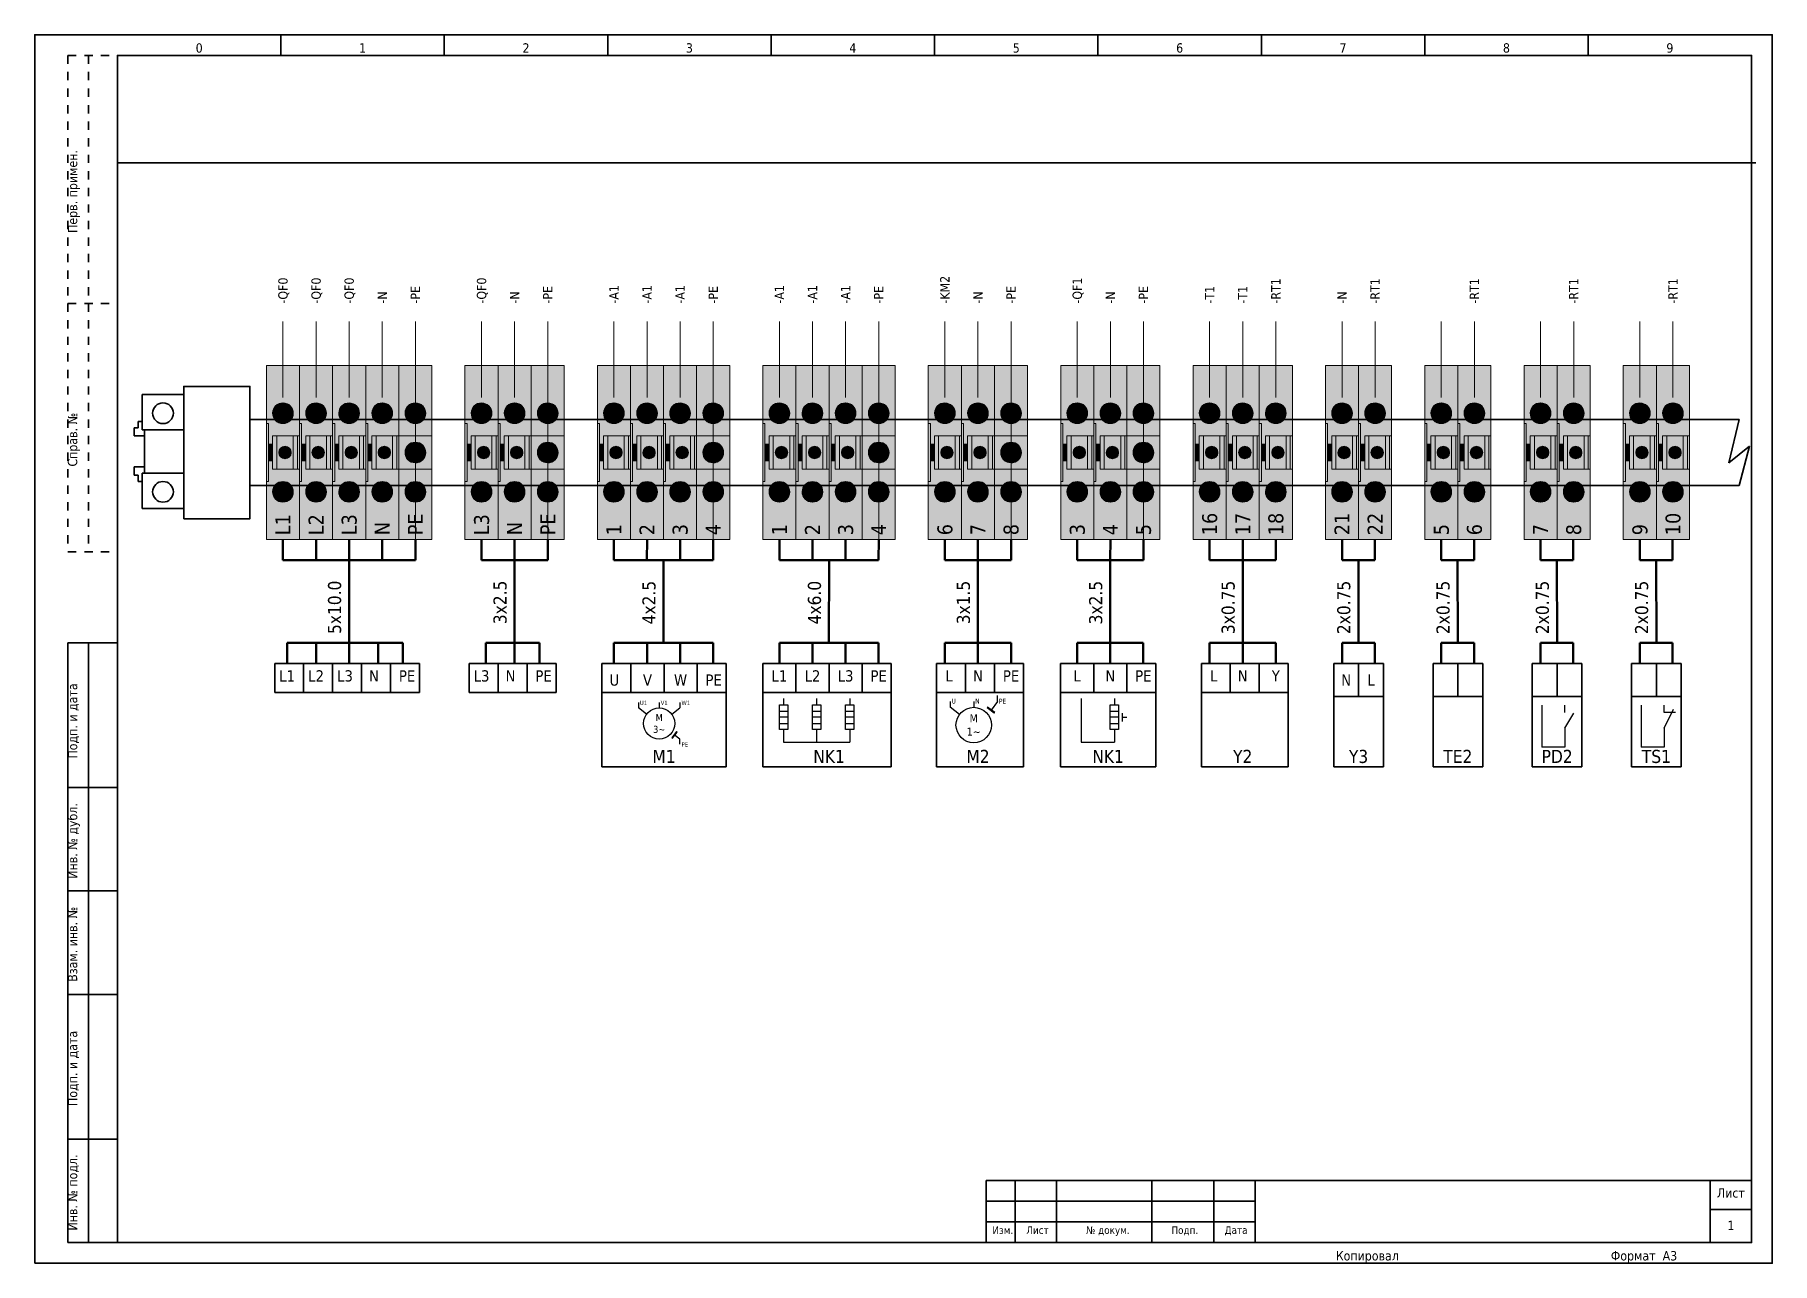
# Model space of a CAD drawing. Header units: millimetres. Extents: x 0 to 420, y 0 to 297.
import ezdxf
from ezdxf.enums import TextEntityAlignment as Align

# ---------------------------------------------------------------- set-up
doc = ezdxf.new("R2010")
doc.units = ezdxf.units.MM
doc.linetypes.add('EPL_DASH', pattern=[1, 0.5, -0.5])
for name, color, linetype, lineweight in [('EPLAN100', 7, 'Continuous', 50), ('EPLAN108', 5, 'Continuous', 35), ('EPLAN200', 73, 'Continuous', 35), ('EPLAN201', 73, 'Continuous', 35), ('EPLAN300', 5, 'Continuous', 25), ('EPLAN420', 7, 'Continuous', 35), ('EPLAN450', 73, 'Continuous', 35), ('EPLAN452', 73, 'Continuous', 35), ('EPLAN453', 73, 'Continuous', 35)]:
    doc.layers.add(name, color=color, linetype=linetype, lineweight=lineweight)
doc.styles.add('Tahoma', font='tahoma.ttf')

# ---------------------------------------------------------------- blocks, each defined once
blk = doc.blocks.new('новая форма')
at = {"layer": 'EPLAN200', "color": 73, "linetype": 'Continuous', "lineweight": 35, "ltscale": 4}
for p, q in [((20, 266), (416, 266)), ((25, 202), (24, 202)), ((24, 202), (24, 200)), ((26, 203.5), (25, 203.5)), ((25, 203.5), (25, 202)), ((52, 204), (412, 204)), ((412, 204), (409.5, 193.5)), ((24, 200), (26.5, 200)), ((26.5, 201.5), (26.5, 191)), ((409.5, 193.5), (414.5, 197.5)), ((414.5, 197.5), (412, 188)), ((24, 190.5), (24, 192.5)), ((24, 192.5), (26.5, 192.5)), ((25, 190.5), (24, 190.5)), ((25, 189), (25, 190.5)), ((26, 189), (25, 189)), ((412, 188), (52, 188))]:
    blk.add_line(p, q, dxfattribs=at)
for points in [[(26, 201.5), (36, 201.5), (36, 210), (26, 210)], [(36, 180), (52, 180), (52, 212), (36, 212)], [(26, 182.5), (36, 182.5), (36, 191), (26, 191)]]:
    blk.add_lwpolyline(points, close=True, dxfattribs=at)
for centre in [(31, 205.5), (31, 186.5)]:
    blk.add_circle(centre, 2.5, dxfattribs=at)
blk = doc.blocks.new('EPLFRAME')
at = {"layer": 'EPLAN201', "color": 73, "linetype": 'Continuous', "lineweight": 35, "ltscale": 4}
for p, q in [((24, 297), (419, 297)), ((59.5, 292), (59.5, 297)), ((99, 297), (99, 292)), ((99, 297), (138, 297)), ((138, 297), (177, 297)), ((138.5, 292), (138.5, 297)), ((178, 297), (178, 292)), ((217.5, 292), (217.5, 297)), ((257, 297), (257, 292)), ((296.5, 292), (296.5, 297)), ((336, 297), (336, 292)), ((375.5, 292), (375.5, 297)), ((8, 5), (8, 150)), ((8, 150), (20, 150)), ((13, 150), (13, 5)), ((20, 115), (8, 115)), ((20, 90), (8, 90)), ((20, 65), (8, 65)), ((20, 30), (8, 30)), ((237, 20), (237, 5)), ((247, 20), (247, 5)), ((270, 20), (270, 5)), ((285, 20), (285, 5)), ((295, 20), (295, 5)), ((405, 20), (405, 5)), ((230, 15), (295, 15)), ((415, 13), (405, 13)), ((230, 10), (295, 10)), ((20, 5), (8, 5))]:
    blk.add_line(p, q, dxfattribs=at)
at = {"layer": 'EPLAN201', "color": 73, "linetype": 'EPL_DASH', "lineweight": 35, "ltscale": 4}
for p, q in [((8, 292), (20, 292)), ((8, 292), (8, 172)), ((13, 292), (13, 172)), ((8, 232), (20, 232)), ((8, 172), (20, 172))]:
    blk.add_line(p, q, dxfattribs=at)
at = {"layer": 'EPLAN201', "color": 73, "linetype": 'Continuous', "lineweight": 35, "ltscale": 4}
for points in [[(0, 0), (420, 0), (420, 297), (0, 297)], [(20, 5), (415, 5), (415, 292), (20, 292)], [(230, 5), (415, 5), (415, 20), (230, 20)]]:
    blk.add_lwpolyline(points, close=True, dxfattribs=at)
at = {"color": 73}
for tag, p in [('53_19005', (39.75, 292)), ('53_19005_1', (79.25, 292)), ('53_19005_2', (118.75, 292)), ('53_19005_3', (158.25, 292)), ('53_19005_4', (197.75, 292)), ('53_19005_5', (237.25, 292)), ('53_19005_6', (276.75, 292)), ('53_19005_7', (316.25, 292)), ('53_19005_8', (355.75, 292)), ('53_19005_9', (395.25, 292))]:
    blk.add_attdef(tag, text='', height=2.26, dxfattribs=at).set_placement(p, align=Align.BOTTOM_CENTER)
blk.add_attdef('4_11000', text='', height=2.26, dxfattribs=at).set_placement((410, 8), align=Align.CENTER)
at = {"layer": 'EPLAN201', "color": 73, "style": 'Tahoma'}
for s, height, p in [('Перв. примен.', 2.2625, (8, 259.1)), ('Справ. №', 2.262, (8, 199.1)), ('Подп. и дата', 2.2625, (8, 131.1)), ('Инв. № дубл.', 2.2625, (8, 102.1)), ('Взам. инв. №', 2.2625, (8, 77.1)), ('Подп. и дата', 2.2625, (8, 47.1)), ('Инв. № подл.', 2.2625, (8, 17.1))]:
    blk.add_text(s, height=height, rotation=90, dxfattribs=at).set_placement(p, align=Align.TOP_CENTER)
for s, height, p in [('Лист', 2.262, (410, 17)), ('Изм.', 1.81, (234, 8)), ('Лист', 1.81, (242.4, 8.01)), ('№ докум.', 1.81, (259.4, 8.01)), ('Подп.', 1.81, (278, 8)), ('Дата', 1.81, (290.4, 8.01))]:
    blk.add_text(s, height=height, dxfattribs=at).set_placement(p, align=Align.MIDDLE_CENTER)
blk.add_text('Копировал', height=2.262, dxfattribs=at).set_placement((314.5, 0), align=Align.BOTTOM_LEFT)
blk.add_text('Формат  А3', height=2.262, dxfattribs=at).set_placement((389, 0), align=Align.BOTTOM_CENTER)
blk = doc.blocks.new('EPLSYM_LibraryGRAPHICS_Symbol13_Variant0_Placement7')
at = {"layer": 'EPLAN300', "linetype": 'Continuous', "lineweight": 13, "ltscale": 4}
for color, points in [(254, [(-4.5, -21), (3.5, -21), (3.5, 21), (-4.5, 21)]), (253, [(-4, -2), (-3, -2), (-3, 2), (-4, 2)]), (253, [(-3, -4), (3.5, -4), (3.5, 4), (-3, 4)])]:
    blk.add_hatch(color=color, dxfattribs=at).paths.add_polyline_path(points, flags=0)
h = blk.add_hatch(color=253, dxfattribs=at)
edge = h.paths.add_edge_path(flags=0)
edge.add_arc((-0.5, 9.5), 2.5, 0, 360)
h = blk.add_hatch(color=254, dxfattribs=at)
edge = h.paths.add_edge_path(flags=0)
edge.add_arc((0, 0), 1.5, 0, 360)
h = blk.add_hatch(color=253, dxfattribs=at)
edge = h.paths.add_edge_path(flags=0)
edge.add_arc((-0.5, -9.5), 2.5, 0, 360)
at = {"layer": 'EPLAN300', "color": 250, "linetype": 'Continuous', "lineweight": 13, "ltscale": 4}
for p, q in [((-2.5, 8), (1, 11.5)), ((-2, 7.5), (1.5, 11)), ((-4, 2), (-3, 2)), ((-2, 4), (-2, -4)), ((2, 4), (2, -4)), ((3, 4), (3, -4)), ((-4, -2), (-3, -2)), ((-2.5, -11), (1, -7.5)), ((-2, -11.5), (1.5, -8))]:
    blk.add_line(p, q, dxfattribs=at)
at = {"layer": 'EPLAN300', "color": 254, "linetype": 'Continuous', "lineweight": 13, "ltscale": 4}
blk.add_lwpolyline([(-4.5, -21), (3.5, -21), (3.5, 21), (-4.5, 21)], close=True, dxfattribs=at)
at = {"layer": 'EPLAN300', "color": 250, "linetype": 'Continuous', "lineweight": 13, "ltscale": 4}
blk.add_lwpolyline([(-4.5, -21), (3.5, -21), (3.5, 21), (-4.5, 21)], close=True, dxfattribs=at)
for points in [[(-4.5, 7), (-4, 7), (-4, -7), (-4.5, -7)], [(3.5, 4), (-3, 4), (-3, -4), (3.5, -4)]]:
    blk.add_lwpolyline(points, dxfattribs=at)
at = {"layer": 'EPLAN300', "color": 253, "linetype": 'Continuous', "lineweight": 13, "ltscale": 4}
for points in [[(-4, -2), (-3, -2), (-3, 2), (-4, 2)], [(-3, -4), (3.5, -4), (3.5, 4), (-3, 4)]]:
    blk.add_lwpolyline(points, close=True, dxfattribs=at)
for centre in [(-0.5, 9.5), (-0.5, -9.5)]:
    blk.add_circle(centre, 2.5, dxfattribs=at)
at = {"layer": 'EPLAN300', "color": 254, "linetype": 'Continuous', "lineweight": 13, "ltscale": 4}
blk.add_circle((0, 0), 1.5, dxfattribs=at)
at = {"layer": 'EPLAN300', "color": 250, "linetype": 'Continuous', "lineweight": 13, "ltscale": 4}
for centre, radius in [((-0.5, 9.5), 2.5), ((0, 0), 1.5), ((-0.5, -9.5), 2.5)]:
    blk.add_arc(centre, radius, 0, 358.0986, dxfattribs=at)
blk = doc.blocks.new('EPLSYM_LibraryGRAPHICS_Symbol44_Variant0_Placement7')
at = {"layer": 'EPLAN300', "color": 1, "linetype": 'Continuous', "lineweight": 18, "ltscale": 4}
blk.add_line((0.18, -18.52), (0.18, -0.18), dxfattribs=at)
blk = doc.blocks.new('EPLSYM_LibraryGRAPHICS_Symbol20_Variant0_Placement7')
at = {"layer": 'EPLAN300', "linetype": 'Continuous', "lineweight": 13, "ltscale": 4}
for color, points in [(151, [(-4.5, -21), (3.5, -21), (3.5, 21), (-4.5, 21)]), (253, [(-4, -2), (-3, -2), (-3, 2), (-4, 2)]), (253, [(-3, -4), (3.5, -4), (3.5, 4), (-3, 4)])]:
    blk.add_hatch(color=color, dxfattribs=at).paths.add_polyline_path(points, flags=0)
h = blk.add_hatch(color=253, dxfattribs=at)
edge = h.paths.add_edge_path(flags=0)
edge.add_arc((-0.5, 9.5), 2.5, 0, 360)
h = blk.add_hatch(color=151, dxfattribs=at)
edge = h.paths.add_edge_path(flags=0)
edge.add_arc((0, 0), 1.5, 0, 360)
h = blk.add_hatch(color=253, dxfattribs=at)
edge = h.paths.add_edge_path(flags=0)
edge.add_arc((-0.5, -9.5), 2.5, 0, 360)
at = {"layer": 'EPLAN300', "color": 250, "linetype": 'Continuous', "lineweight": 13, "ltscale": 4}
for p, q in [((-2.5, 8), (1, 11.5)), ((-2, 7.5), (1.5, 11)), ((-4, 2), (-3, 2)), ((-2, 4), (-2, -4)), ((2, 4), (2, -4)), ((3, 4), (3, -4)), ((-4, -2), (-3, -2)), ((-2.5, -11), (1, -7.5)), ((-2, -11.5), (1.5, -8))]:
    blk.add_line(p, q, dxfattribs=at)
at = {"layer": 'EPLAN300', "color": 151, "linetype": 'Continuous', "lineweight": 13, "ltscale": 4}
blk.add_lwpolyline([(-4.5, -21), (3.5, -21), (3.5, 21), (-4.5, 21)], close=True, dxfattribs=at)
at = {"layer": 'EPLAN300', "color": 250, "linetype": 'Continuous', "lineweight": 13, "ltscale": 4}
blk.add_lwpolyline([(-4.5, -21), (3.5, -21), (3.5, 21), (-4.5, 21)], close=True, dxfattribs=at)
for points in [[(-4.5, 7), (-4, 7), (-4, -7), (-4.5, -7)], [(3.5, 4), (-3, 4), (-3, -4), (3.5, -4)]]:
    blk.add_lwpolyline(points, dxfattribs=at)
at = {"layer": 'EPLAN300', "color": 253, "linetype": 'Continuous', "lineweight": 13, "ltscale": 4}
for points in [[(-4, -2), (-3, -2), (-3, 2), (-4, 2)], [(-3, -4), (3.5, -4), (3.5, 4), (-3, 4)]]:
    blk.add_lwpolyline(points, close=True, dxfattribs=at)
for centre in [(-0.5, 9.5), (-0.5, -9.5)]:
    blk.add_circle(centre, 2.5, dxfattribs=at)
at = {"layer": 'EPLAN300', "color": 151, "linetype": 'Continuous', "lineweight": 13, "ltscale": 4}
blk.add_circle((0, 0), 1.5, dxfattribs=at)
at = {"layer": 'EPLAN300', "color": 250, "linetype": 'Continuous', "lineweight": 13, "ltscale": 4}
for centre, radius in [((-0.5, 9.5), 2.5), ((0, 0), 1.5), ((-0.5, -9.5), 2.5)]:
    blk.add_arc(centre, radius, 0, 358.0986, dxfattribs=at)
blk = doc.blocks.new('EPLSYM_LibraryGRAPHICS_Symbol24_Variant0_Placement7')
at = {"layer": 'EPLAN300', "linetype": 'Continuous', "lineweight": 13, "ltscale": 4}
for color, points in [(51, [(-4, -21), (0, -21), (0, 21), (-4, 21)]), (81, [(0, -21), (4, -21), (4, 21), (0, 21)])]:
    blk.add_hatch(color=color, dxfattribs=at).paths.add_polyline_path(points, flags=0)
h = blk.add_hatch(color=253, dxfattribs=at)
edge = h.paths.add_edge_path(flags=0)
edge.add_arc((0, 9.5), 2.5, 0, 360)
h = blk.add_hatch(color=253, dxfattribs=at)
edge = h.paths.add_edge_path(flags=0)
edge.add_arc((0, 0), 2.5, 0, 360)
h = blk.add_hatch(color=253, dxfattribs=at)
edge = h.paths.add_edge_path(flags=0)
edge.add_arc((0, -9.5), 2.5, 0, 360)
at = {"layer": 'EPLAN300', "color": 250, "linetype": 'Continuous', "lineweight": 13, "ltscale": 4}
for p, q in [((0, 21), (0, 12)), ((-2, 8), (1.5, 11.5)), ((-1.5, 7.5), (2, 11)), ((0, 7), (0, 2.5)), ((-4, 4), (4, 4)), ((-2, -1.5), (1.5, 2)), ((-1.5, -2), (2, 1.5)), ((-4, -4), (4, -4)), ((0, -2.5), (0, -7)), ((-2, -11), (1.5, -7.5)), ((-1.5, -11.5), (2, -8)), ((0, -12), (0, -21))]:
    blk.add_line(p, q, dxfattribs=at)
at = {"layer": 'EPLAN300', "color": 51, "linetype": 'Continuous', "lineweight": 13, "ltscale": 4}
blk.add_lwpolyline([(-4, -21), (0, -21), (0, 21), (-4, 21)], close=True, dxfattribs=at)
at = {"layer": 'EPLAN300', "color": 250, "linetype": 'Continuous', "lineweight": 13, "ltscale": 4}
blk.add_lwpolyline([(-4, -21), (4, -21), (4, 21), (-4, 21)], close=True, dxfattribs=at)
at = {"layer": 'EPLAN300', "color": 81, "linetype": 'Continuous', "lineweight": 13, "ltscale": 4}
blk.add_lwpolyline([(0, -21), (4, -21), (4, 21), (0, 21)], close=True, dxfattribs=at)
at = {"layer": 'EPLAN300', "color": 253, "linetype": 'Continuous', "lineweight": 13, "ltscale": 4}
for centre in [(0, 9.5), (0, 0), (0, -9.5)]:
    blk.add_circle(centre, 2.5, dxfattribs=at)
at = {"layer": 'EPLAN300', "color": 250, "linetype": 'Continuous', "lineweight": 13, "ltscale": 4}
for centre in [(0, 9.5), (0, 0), (0, -9.5)]:
    blk.add_arc(centre, 2.5, 0, 358.0986, dxfattribs=at)
blk = doc.blocks.new('EPLSYM_LibraryIEC_symbol_Symbol62_Variant0_Placement7')
at = {"layer": 'EPLAN300', "linetype": 'Continuous', "lineweight": 25, "ltscale": 4}
blk.add_hatch(color=5, dxfattribs=at).paths.add_polyline_path([(8.11, -3.49), (8.23, -3.59), (9.36, -2.07), (9.23, -1.98)], flags=0)
at = {"layer": 'EPLAN300', "color": 5, "linetype": 'Continuous', "lineweight": 25}
blk.add_line((0, 5.03), (0, 3.77), dxfattribs=at)
at = {"layer": 'EPLAN300', "color": 5, "linetype": 'Continuous', "lineweight": 25, "ltscale": 4}
for p, q in [((5.03, 5.03), (5.03, 3.77)), ((10.06, 5.03), (10.06, 3.77)), ((1.98, 2.22), (0, 3.77)), ((8.05, 2.26), (10.06, 3.77)), ((10.06, -3.77), (8.67, -2.74)), ((10.06, -5.03), (10.06, -3.77))]:
    blk.add_line(p, q, dxfattribs=at)
blk.add_lwpolyline([(8.11, -3.49), (8.23, -3.59), (9.36, -2.07), (9.23, -1.98)], close=True, dxfattribs=at)
blk.add_circle((5.03, 0), 3.77, dxfattribs=at)
at = {"color": 0}
for tag, p in [('17_20028[1]', (0.6, 6.6)), ('17_20028[2]', (8.6, 6.6)), ('17_20028[3]', (16.6, 6.6))]:
    blk.add_attdef(tag, text='', height=1.02, dxfattribs=at).set_placement(p, align=Align.BOTTOM_LEFT)
blk.add_attdef('17_20028[4]', text='', height=1.02, dxfattribs=at).set_placement((16.6, -7.01), align=Align.TOP_LEFT)
at = {"layer": 'EPLAN300', "color": 5, "style": 'Tahoma'}
for s, height, p in [('M', 1.71, (5.03, 1.42)), ('3~', 1.708, (5.03, -1.42))]:
    blk.add_text(s, height=height, dxfattribs=at).set_placement(p, align=Align.MIDDLE_CENTER)
blk = doc.blocks.new('EPLSYM_Libraryмоё shnieder_Symbol3_Variant0_Placement7')
at = {"layer": 'EPLAN300', "linetype": 'Continuous', "lineweight": 25, "ltscale": 4}
blk.add_hatch(color=5, dxfattribs=at).paths.add_polyline_path([(5.07, -4.08), (3.35, -2.8), (3.24, -2.94), (4.96, -4.22)], flags=0)
at = {"layer": 'EPLAN300', "color": 5, "linetype": 'Continuous', "lineweight": 25}
for p, q in [((5.72, -1.43), (5.72, 0)), ((-5.72, -1.43), (-5.72, -2.86)), ((0, -1.43), (0, -2.86))]:
    blk.add_line(p, q, dxfattribs=at)
at = {"layer": 'EPLAN300', "color": 5, "linetype": 'Continuous', "lineweight": 25, "ltscale": 4}
for p, q in [((-3.46, -4.62), (-5.72, -2.86)), ((5.72, -1.43), (4.25, -3.53))]:
    blk.add_line(p, q, dxfattribs=at)
blk.add_lwpolyline([(5.07, -4.08), (3.35, -2.8), (3.24, -2.94), (4.96, -4.22)], close=True, dxfattribs=at)
at = {"layer": 'EPLAN300', "color": 5, "linetype": 'Continuous', "lineweight": 25}
blk.add_circle((0, -7.15), 4.29, dxfattribs=at)
at = {"color": 0}
for tag, p in [('17_20028[1]', (-7.5, -3.2)), ('17_20028[2]', (0.5, -3.2)), ('17_20028[3]', (8.5, -3.2))]:
    blk.add_attdef(tag, text='', height=1.16, dxfattribs=at).set_placement(p, align=Align.BOTTOM_LEFT)
at = {"layer": 'EPLAN300', "color": 5, "style": 'Tahoma'}
for s, p in [('1~', (0, -8.75)), ('M', (0, -5.54))]:
    blk.add_text(s, height=1.94, dxfattribs=at).set_placement(p, align=Align.MIDDLE_CENTER)

msp = doc.modelspace()

# ---------------------------------------------------------------- linework, layer by layer
at = {"layer": 'EPLAN100', "color": 0, "linetype": 'Continuous', "lineweight": 50, "ltscale": 4}
for p, q in [((60, 175), (60, 170)), ((68, 175), (68, 170)), ((76, 175), (76, 170)), ((84, 175), (84, 170)), ((92, 175), (92, 170)), ((108, 175), (108, 170)), ((116, 175), (116, 170)), ((124, 175), (124, 170)), ((140, 170), (140, 175)), ((148, 175), (147.99, 169.99)), ((156, 175), (155.99, 169.98)), ((163.99, 169.97), (164, 175)), ((180, 170), (180, 175)), ((188, 175), (187.99, 169.99)), ((196, 175), (195.99, 169.98)), ((203.99, 169.97), (204, 175)), ((220, 175), (220, 170)), ((228, 175), (228, 170)), ((236, 175), (236, 170)), ((252, 175), (251.99, 169.99)), ((260, 175), (259.99, 169.98)), ((267.99, 169.97), (268, 175)), ((284, 175), (284, 170)), ((292, 175), (292, 170)), ((300, 175), (300, 170)), ((316, 170), (316, 175)), ((323.91, 175), (323.91, 170)), ((340, 170), (340, 175)), ((347.91, 175), (347.91, 170)), ((364, 170), (364, 175)), ((371.91, 175), (371.91, 170)), ((388, 170), (388, 175)), ((395.91, 175), (395.91, 170)), ((60, 170), (92, 170)), ((76, 170), (76, 150)), ((108, 170), (124, 170)), ((116, 170), (116, 150)), ((140, 170), (163.99, 169.97)), ((152, 169.98), (151.98, 149.98)), ((180, 170), (203.99, 169.98)), ((192, 169.98), (191.98, 149.98)), ((220, 170), (236, 170)), ((228, 170), (228, 150)), ((251.99, 169.99), (267.99, 169.97)), ((259.99, 169.98), (259.98, 149.98)), ((284, 170), (300, 170)), ((292, 170), (292, 150)), ((316, 170), (323.91, 170)), ((319.95, 170), (320, 150)), ((340, 170), (347.91, 170)), ((343.95, 170), (344, 150)), ((364, 170), (371.91, 170)), ((367.95, 170), (368, 150)), ((388, 170), (395.91, 170)), ((391.95, 170), (392, 150)), ((61, 150), (89, 150)), ((61, 145), (61, 150)), ((68, 145), (68, 150)), ((76, 145), (76, 150)), ((83, 150), (83, 145)), ((89, 150), (89, 145)), ((109, 145), (109, 150)), ((109, 150), (122, 150)), ((116, 150), (116, 145)), ((122, 150), (122, 145)), ((140.02, 150), (140.02, 145)), ((140.02, 150), (163.98, 149.97)), ((148.02, 145), (148.02, 149.99)), ((156.02, 145), (156.02, 149.98)), ((163.98, 149.97), (163.98, 145)), ((180, 150), (180, 145)), ((180, 150), (203.97, 149.97)), ((188, 145), (188.01, 149.99)), ((196, 145), (196.01, 149.98)), ((203.97, 149.97), (203.96, 145)), ((220, 145), (220, 150)), ((220, 150), (236, 150)), ((228, 150), (228, 145)), ((236, 150), (236, 145)), ((251.97, 145), (251.98, 149.99)), ((251.98, 149.99), (267.94, 149.97)), ((259.97, 145), (259.98, 149.98)), ((267.94, 149.97), (267.93, 145)), ((284, 145), (284, 150)), ((284, 150), (300, 150)), ((292, 150), (292, 145)), ((300, 150), (300, 145)), ((316, 150), (323.91, 150)), ((316, 150), (316, 145)), ((323.91, 150), (323.91, 145)), ((340, 150), (347.91, 150)), ((340, 150), (340, 145)), ((347.91, 150), (347.91, 145)), ((364, 150), (371.91, 150)), ((364, 150), (364, 145)), ((371.91, 150), (371.91, 145)), ((388, 150), (395.91, 150)), ((388, 150), (388, 145)), ((395.91, 150), (395.91, 145))]:
    msp.add_line(p, q, dxfattribs=at)
at = {"layer": 'EPLAN100', "color": 0, "linetype": 'Continuous', "lineweight": 35, "ltscale": 4}
for p, q in [((58, 145), (93, 145)), ((58, 138), (58, 145)), ((65, 145), (65, 138)), ((72, 138), (72, 145)), ((79, 145), (79, 138)), ((86, 145), (86, 138)), ((93, 145), (93, 138)), ((105, 138), (105, 145)), ((105, 145), (126, 145)), ((112, 145), (112, 138)), ((119, 145), (119, 138)), ((126, 145), (126, 138)), ((137.11, 145), (137.11, 137)), ((137.11, 145), (167.11, 145)), ((144.11, 145), (144.11, 138)), ((152.11, 145), (152.11, 138)), ((160.11, 145), (160.11, 138)), ((167.11, 145), (167.11, 137)), ((176, 145), (207, 145)), ((176, 145), (176, 138)), ((176, 145), (176, 138)), ((176, 145), (176, 138)), ((176, 145), (176, 138)), ((176, 145), (176, 138)), ((176, 145), (176, 120)), ((184, 145), (184, 138)), ((192, 145), (192, 138)), ((200, 145), (200, 138)), ((207, 145), (207, 120)), ((218, 138), (218, 145)), ((218, 145), (239, 145)), ((225, 145), (225, 138)), ((232, 145), (232, 138)), ((239, 145), (239, 138)), ((247.97, 145), (247.97, 120)), ((247.97, 145), (270.97, 145)), ((255.97, 145), (255.97, 138)), ((263.97, 145), (263.97, 138)), ((270.97, 145), (270.97, 120)), ((282, 138), (282, 145)), ((282, 145), (303, 145)), ((289, 145), (289, 138)), ((296, 145), (296, 138)), ((303, 145), (303, 138)), ((314, 137), (314, 145)), ((314, 145), (326, 145)), ((320, 145), (320, 137)), ((326, 145), (326, 137)), ((338, 137), (338, 145)), ((338, 145), (350, 145)), ((344, 145), (344, 137)), ((350, 145), (350, 137)), ((362, 137), (362, 145)), ((362, 145), (374, 145)), ((368, 145), (368, 137)), ((374, 145), (374, 137)), ((386, 137), (386, 145)), ((386, 145), (398, 145)), ((392, 145), (392, 137)), ((398, 145), (398, 137)), ((58, 138), (93, 138)), ((105, 138), (126, 138)), ((137.11, 138), (167.11, 138)), ((137.11, 137), (137.11, 120)), ((167.11, 137), (167.11, 120)), ((176, 138), (207, 138)), ((218, 138), (218, 120)), ((218, 138), (239, 138)), ((239, 138), (239, 120)), ((247.97, 138), (270.97, 138)), ((282, 138), (282, 120)), ((282, 138), (303, 138)), ((303, 138), (303, 120)), ((326, 137), (314, 137)), ((314, 137), (314, 120)), ((326, 137), (326, 120)), ((350, 137), (338, 137)), ((338, 137), (338, 120)), ((350, 137), (350, 120)), ((374, 137), (362, 137)), ((362, 137), (362, 120)), ((374, 137), (374, 120)), ((398, 137), (386, 137)), ((386, 137), (386, 120)), ((398, 137), (398, 120)), ((137.11, 120), (167.11, 120)), ((207, 120), (176, 120)), ((218, 120), (239, 120)), ((270.97, 120), (247.97, 120)), ((282, 120), (303, 120)), ((326, 120), (314, 120)), ((350, 120), (338, 120)), ((374, 120), (362, 120)), ((398, 120), (386, 120))]:
    msp.add_line(p, q, dxfattribs=at)
at = {"layer": 'EPLAN100', "color": 5, "linetype": 'Continuous', "lineweight": 25, "ltscale": 4}
for p, q in [((180, 135), (182, 135)), ((180, 129), (180, 135)), ((181, 136.5), (181, 135)), ((182, 135), (182, 129)), ((188, 135), (190, 135)), ((188, 129), (188, 135)), ((189, 136.5), (189, 135)), ((190, 135), (190, 129)), ((196, 135), (198, 135)), ((196, 129), (196, 135)), ((197, 136.5), (197, 135)), ((198, 135), (198, 129)), ((252.97, 136.5), (252.97, 126)), ((259.97, 135), (261.97, 135)), ((259.97, 129), (259.97, 135)), ((260.97, 136.5), (260.97, 135)), ((261.97, 135), (261.97, 129)), ((364.29, 134.96), (364.29, 124.77)), ((369.85, 133.11), (369.85, 134.96)), ((388.29, 134.96), (388.29, 124.77)), ((393.85, 133.11), (393.85, 134.96)), ((180, 133.5), (182, 133.5)), ((182, 132), (180, 132)), ((180, 130.5), (182, 130.5)), ((188, 133.5), (190, 133.5)), ((190, 132), (188, 132)), ((188, 130.5), (190, 130.5)), ((196, 133.5), (198, 133.5)), ((198, 132), (196, 132)), ((196, 130.5), (198, 130.5)), ((259.97, 133.5), (261.97, 133.5)), ((261.97, 132), (259.97, 132)), ((259.97, 130.5), (261.97, 130.5)), ((262.97, 131), (262.97, 133)), ((262.97, 132), (263.97, 132)), ((369.85, 129.4), (372, 133)), ((393.85, 129.4), (396.12, 133.94)), ((396.63, 133.11), (393.85, 133.11)), ((182, 129), (180, 129)), ((181, 129), (181, 126)), ((181, 126), (197, 126)), ((190, 129), (188, 129)), ((189, 129), (189, 126)), ((198, 129), (196, 129)), ((197, 129), (197, 126)), ((252.97, 126), (260.97, 126)), ((261.97, 129), (259.97, 129)), ((260.97, 129), (260.97, 126)), ((369.85, 129.4), (369.85, 124.77)), ((393.85, 129.4), (393.85, 124.77)), ((369.85, 124.77), (364.29, 124.77)), ((393.85, 124.77), (388.29, 124.77))]:
    msp.add_line(p, q, dxfattribs=at)

# ---------------------------------------------------------------- block references
ref = msp.add_blockref('EPLFRAME', (0, 0))
ref.add_attrib('53_19005', '0', dxfattribs={"layer": 'EPLAN453', "color": 73, "height": 2.26, "style": 'Tahoma'}).set_placement((39.75, 292), align=Align.BOTTOM_CENTER)
ref.add_attrib('53_19005_1', '1', dxfattribs={"layer": 'EPLAN453', "color": 73, "height": 2.26, "style": 'Tahoma'}).set_placement((79.25, 292), align=Align.BOTTOM_CENTER)
ref.add_attrib('53_19005_2', '2', dxfattribs={"layer": 'EPLAN453', "color": 73, "height": 2.26, "style": 'Tahoma'}).set_placement((118.75, 292), align=Align.BOTTOM_CENTER)
ref.add_attrib('53_19005_3', '3', dxfattribs={"layer": 'EPLAN453', "color": 73, "height": 2.26, "style": 'Tahoma'}).set_placement((158.25, 292), align=Align.BOTTOM_CENTER)
ref.add_attrib('53_19005_4', '4', dxfattribs={"layer": 'EPLAN453', "color": 73, "height": 2.26, "style": 'Tahoma'}).set_placement((197.75, 292), align=Align.BOTTOM_CENTER)
ref.add_attrib('53_19005_5', '5', dxfattribs={"layer": 'EPLAN453', "color": 73, "height": 2.26, "style": 'Tahoma'}).set_placement((237.25, 292), align=Align.BOTTOM_CENTER)
ref.add_attrib('53_19005_6', '6', dxfattribs={"layer": 'EPLAN453', "color": 73, "height": 2.26, "style": 'Tahoma'}).set_placement((276.75, 292), align=Align.BOTTOM_CENTER)
ref.add_attrib('53_19005_7', '7', dxfattribs={"layer": 'EPLAN453', "color": 73, "height": 2.26, "style": 'Tahoma'}).set_placement((316.25, 292), align=Align.BOTTOM_CENTER)
ref.add_attrib('53_19005_8', '8', dxfattribs={"layer": 'EPLAN453', "color": 73, "height": 2.26, "style": 'Tahoma'}).set_placement((355.75, 292), align=Align.BOTTOM_CENTER)
ref.add_attrib('53_19005_9', '9', dxfattribs={"layer": 'EPLAN453', "color": 73, "height": 2.26, "style": 'Tahoma'}).set_placement((395.25, 292), align=Align.BOTTOM_CENTER)
ref.add_attrib('4_11000', '1', dxfattribs={"layer": 'EPLAN452', "color": 73, "height": 2.26, "style": 'Tahoma'}).set_placement((410, 8), align=Align.CENTER)
for name, p in [('новая форма', (0, 0)), ('EPLSYM_LibraryGRAPHICS_Symbol44_Variant0_Placement7', (59.82, 227.85)), ('EPLSYM_LibraryGRAPHICS_Symbol44_Variant0_Placement7', (67.82, 227.85)), ('EPLSYM_LibraryGRAPHICS_Symbol44_Variant0_Placement7', (75.82, 227.85)), ('EPLSYM_LibraryGRAPHICS_Symbol44_Variant0_Placement7', (83.82, 227.85)), ('EPLSYM_LibraryGRAPHICS_Symbol44_Variant0_Placement7', (91.82, 227.85)), ('EPLSYM_LibraryGRAPHICS_Symbol44_Variant0_Placement7', (107.82, 227.85)), ('EPLSYM_LibraryGRAPHICS_Symbol44_Variant0_Placement7', (115.82, 227.85)), ('EPLSYM_LibraryGRAPHICS_Symbol44_Variant0_Placement7', (123.82, 227.85)), ('EPLSYM_LibraryGRAPHICS_Symbol44_Variant0_Placement7', (139.82, 227.85)), ('EPLSYM_LibraryGRAPHICS_Symbol44_Variant0_Placement7', (147.82, 227.85)), ('EPLSYM_LibraryGRAPHICS_Symbol44_Variant0_Placement7', (155.82, 227.85)), ('EPLSYM_LibraryGRAPHICS_Symbol44_Variant0_Placement7', (163.82, 227.85)), ('EPLSYM_LibraryGRAPHICS_Symbol44_Variant0_Placement7', (179.82, 227.85)), ('EPLSYM_LibraryGRAPHICS_Symbol44_Variant0_Placement7', (187.82, 227.85)), ('EPLSYM_LibraryGRAPHICS_Symbol44_Variant0_Placement7', (195.82, 227.85)), ('EPLSYM_LibraryGRAPHICS_Symbol44_Variant0_Placement7', (203.82, 227.85)), ('EPLSYM_LibraryGRAPHICS_Symbol44_Variant0_Placement7', (219.82, 227.85)), ('EPLSYM_LibraryGRAPHICS_Symbol44_Variant0_Placement7', (227.82, 227.85)), ('EPLSYM_LibraryGRAPHICS_Symbol44_Variant0_Placement7', (235.82, 227.85)), ('EPLSYM_LibraryGRAPHICS_Symbol44_Variant0_Placement7', (251.82, 227.85)), ('EPLSYM_LibraryGRAPHICS_Symbol44_Variant0_Placement7', (259.82, 227.85)), ('EPLSYM_LibraryGRAPHICS_Symbol44_Variant0_Placement7', (267.82, 227.85)), ('EPLSYM_LibraryGRAPHICS_Symbol44_Variant0_Placement7', (283.82, 227.85)), ('EPLSYM_LibraryGRAPHICS_Symbol44_Variant0_Placement7', (291.82, 227.85)), ('EPLSYM_LibraryGRAPHICS_Symbol44_Variant0_Placement7', (299.82, 227.85)), ('EPLSYM_LibraryGRAPHICS_Symbol44_Variant0_Placement7', (315.82, 227.85)), ('EPLSYM_LibraryGRAPHICS_Symbol44_Variant0_Placement7', (323.82, 227.85)), ('EPLSYM_LibraryGRAPHICS_Symbol44_Variant0_Placement7', (339.82, 227.85)), ('EPLSYM_LibraryGRAPHICS_Symbol44_Variant0_Placement7', (347.82, 227.85)), ('EPLSYM_LibraryGRAPHICS_Symbol44_Variant0_Placement7', (363.82, 227.85)), ('EPLSYM_LibraryGRAPHICS_Symbol44_Variant0_Placement7', (371.82, 227.85)), ('EPLSYM_LibraryGRAPHICS_Symbol44_Variant0_Placement7', (387.82, 227.85)), ('EPLSYM_LibraryGRAPHICS_Symbol44_Variant0_Placement7', (395.82, 227.85)), ('EPLSYM_LibraryGRAPHICS_Symbol13_Variant0_Placement7', (60.5, 196)), ('EPLSYM_LibraryGRAPHICS_Symbol13_Variant0_Placement7', (68.5, 196)), ('EPLSYM_LibraryGRAPHICS_Symbol13_Variant0_Placement7', (76.5, 196)), ('EPLSYM_LibraryGRAPHICS_Symbol20_Variant0_Placement7', (84.5, 196)), ('EPLSYM_LibraryGRAPHICS_Symbol24_Variant0_Placement7', (92, 196)), ('EPLSYM_LibraryGRAPHICS_Symbol13_Variant0_Placement7', (108.5, 196)), ('EPLSYM_LibraryGRAPHICS_Symbol20_Variant0_Placement7', (116.5, 196)), ('EPLSYM_LibraryGRAPHICS_Symbol24_Variant0_Placement7', (124, 196)), ('EPLSYM_LibraryGRAPHICS_Symbol13_Variant0_Placement7', (140.5, 196)), ('EPLSYM_LibraryGRAPHICS_Symbol13_Variant0_Placement7', (148.5, 196)), ('EPLSYM_LibraryGRAPHICS_Symbol13_Variant0_Placement7', (156.5, 196)), ('EPLSYM_LibraryGRAPHICS_Symbol24_Variant0_Placement7', (164, 196)), ('EPLSYM_LibraryGRAPHICS_Symbol13_Variant0_Placement7', (180.5, 196)), ('EPLSYM_LibraryGRAPHICS_Symbol13_Variant0_Placement7', (188.5, 196)), ('EPLSYM_LibraryGRAPHICS_Symbol13_Variant0_Placement7', (196.5, 196)), ('EPLSYM_LibraryGRAPHICS_Symbol24_Variant0_Placement7', (204, 196)), ('EPLSYM_LibraryGRAPHICS_Symbol13_Variant0_Placement7', (220.5, 196)), ('EPLSYM_LibraryGRAPHICS_Symbol20_Variant0_Placement7', (228.5, 196)), ('EPLSYM_LibraryGRAPHICS_Symbol24_Variant0_Placement7', (236, 196)), ('EPLSYM_LibraryGRAPHICS_Symbol13_Variant0_Placement7', (252.5, 196)), ('EPLSYM_LibraryGRAPHICS_Symbol20_Variant0_Placement7', (260.5, 196)), ('EPLSYM_LibraryGRAPHICS_Symbol24_Variant0_Placement7', (268, 196)), ('EPLSYM_LibraryGRAPHICS_Symbol13_Variant0_Placement7', (284.5, 196)), ('EPLSYM_LibraryGRAPHICS_Symbol20_Variant0_Placement7', (292.5, 196)), ('EPLSYM_LibraryGRAPHICS_Symbol13_Variant0_Placement7', (300.5, 196)), ('EPLSYM_LibraryGRAPHICS_Symbol20_Variant0_Placement7', (316.5, 196)), ('EPLSYM_LibraryGRAPHICS_Symbol13_Variant0_Placement7', (324.5, 196)), ('EPLSYM_LibraryGRAPHICS_Symbol13_Variant0_Placement7', (340.5, 196)), ('EPLSYM_LibraryGRAPHICS_Symbol13_Variant0_Placement7', (348.5, 196)), ('EPLSYM_LibraryGRAPHICS_Symbol13_Variant0_Placement7', (364.5, 196)), ('EPLSYM_LibraryGRAPHICS_Symbol13_Variant0_Placement7', (372.5, 196)), ('EPLSYM_LibraryGRAPHICS_Symbol13_Variant0_Placement7', (388.5, 196)), ('EPLSYM_LibraryGRAPHICS_Symbol13_Variant0_Placement7', (396.5, 196))]:
    msp.add_blockref(name, p)
ref = msp.add_blockref('EPLSYM_LibraryIEC_symbol_Symbol62_Variant0_Placement7', (145.91, 130.5))
ref.add_attrib('17_20028[1]', 'U1', dxfattribs={"layer": 'EPLAN420', "color": 0, "height": 1.025, "style": 'Tahoma'}).set_placement((146.28, 134.65), align=Align.BOTTOM_LEFT)
ref.add_attrib('17_20028[2]', 'V1', dxfattribs={"layer": 'EPLAN420', "color": 0, "height": 1.025, "style": 'Tahoma'}).set_placement((151.32, 134.65), align=Align.BOTTOM_LEFT)
ref.add_attrib('17_20028[3]', 'W1', dxfattribs={"layer": 'EPLAN420', "color": 0, "height": 1.025, "style": 'Tahoma'}).set_placement((156.35, 134.65), align=Align.BOTTOM_LEFT)
ref.add_attrib('17_20028[4]', 'PE', dxfattribs={"layer": 'EPLAN420', "color": 0, "height": 1.025, "style": 'Tahoma'}).set_placement((156.35, 125.94), align=Align.TOP_LEFT)
ref = msp.add_blockref('EPLSYM_Libraryмоё shnieder_Symbol3_Variant0_Placement7', (226.98, 137.26))
ref.add_attrib('17_20028[1]', 'U', dxfattribs={"layer": 'EPLAN420', "color": 0, "height": 1.16, "style": 'Tahoma'}).set_placement((221.62, 134.97), align=Align.BOTTOM_LEFT)
ref.add_attrib('17_20028[2]', 'N', dxfattribs={"layer": 'EPLAN420', "color": 0, "height": 1.16, "style": 'Tahoma'}).set_placement((227.33, 134.97), align=Align.BOTTOM_LEFT)
ref.add_attrib('17_20028[3]', 'PE', dxfattribs={"layer": 'EPLAN420', "color": 0, "height": 1.164, "style": 'Tahoma'}).set_placement((233.05, 134.97), align=Align.BOTTOM_LEFT)

# ---------------------------------------------------------------- texts
at = {"layer": 'EPLAN108', "color": 0, "style": 'Tahoma'}
for s, p in [('5x10.0', (75, 165.03)), ('3x2.5', (115, 165.03)), ('4x2.5', (151, 164.98)), ('4x6.0', (191, 164.98)), ('3x1.5', (227, 165)), ('3x2.5', (258.99, 164.98)), ('3x0.75', (291, 165)), ('2x0.75', (318.95, 165)), ('2x0.75', (342.95, 165)), ('2x0.75', (366.95, 165)), ('2x0.75', (390.95, 165))]:
    msp.add_text(s, height=3.167, rotation=90, dxfattribs=at).set_placement(p, align=Align.BOTTOM_RIGHT)
at = {"layer": 'EPLAN450', "color": 0, "style": 'Tahoma'}
for s, height, p in [('-QF0', 2.262, (60, 232)), ('-QF0', 2.262, (68, 232)), ('-QF0', 2.262, (76, 232)), ('-PE', 2.262, (92, 232)), ('-QF0', 2.262, (108, 232)), ('-PE', 2.262, (124, 232)), ('-A1', 2.262, (140, 232)), ('-A1', 2.262, (148, 232)), ('-A1', 2.262, (156, 232)), ('-PE', 2.262, (164, 232)), ('-A1', 2.262, (180, 232)), ('-A1', 2.262, (188, 232)), ('-A1', 2.262, (196, 232)), ('-PE', 2.262, (204, 232)), ('-KM2', 2.262, (220, 232)), ('-PE', 2.262, (236, 232)), ('-QF1', 2.262, (252, 232)), ('-PE', 2.262, (268, 232)), ('-T1', 2.262, (284, 232)), ('-T1', 2.262, (292, 232)), ('-RT1', 2.262, (300, 232)), ('-RT1', 2.262, (324, 232)), ('-RT1', 2.262, (348, 232)), ('-RT1', 2.262, (372, 232)), ('-RT1', 2.262, (396, 232)), ('-N', 2.262, (84, 232)), ('-N', 2.262, (116, 232)), ('-N', 2.262, (228, 232)), ('-N', 2.262, (260, 232)), ('-N', 2.262, (316, 232)), ('L1', 3.62, (60, 176)), ('L2', 3.62, (68, 176)), ('L3', 3.62, (76, 176)), ('PE', 3.62, (92, 176)), ('L3', 3.62, (108, 176)), ('PE', 3.62, (124, 176)), ('16', 3.62, (284, 176)), ('17', 3.62, (292, 176)), ('18', 3.62, (300, 176)), ('21', 3.62, (316, 176)), ('22', 3.62, (324, 176)), ('10', 3.62, (396, 176)), ('N', 3.62, (84, 176)), ('N', 3.62, (116, 176)), ('1', 3.62, (140, 176)), ('2', 3.62, (148, 176)), ('3', 3.62, (156, 176)), ('4', 3.62, (164, 176)), ('1', 3.62, (180, 176)), ('2', 3.62, (188, 176)), ('3', 3.62, (196, 176)), ('4', 3.62, (204, 176)), ('6', 3.62, (220, 176)), ('7', 3.62, (228, 176)), ('8', 3.62, (236, 176)), ('3', 3.62, (252, 176)), ('4', 3.62, (260, 176)), ('5', 3.62, (268, 176)), ('5', 3.62, (340, 176)), ('6', 3.62, (348, 176)), ('7', 3.62, (364, 176)), ('8', 3.62, (372, 176)), ('9', 3.62, (388, 176))]:
    msp.add_text(s, height=height, rotation=90, dxfattribs=at).set_placement(p, align=Align.MIDDLE_LEFT)
for s, height, p in [('L1', 2.715, (61, 142)), ('L2', 2.715, (68, 142)), ('L3', 2.715, (75, 142)), ('N', 2.71, (82, 142)), ('PE', 2.715, (90, 142)), ('L3', 2.715, (108, 142)), ('N', 2.71, (115, 142)), ('PE', 2.715, (123, 142)), ('L1', 2.715, (180, 142)), ('L2', 2.715, (188, 142)), ('L3', 2.715, (196, 142)), ('PE', 2.715, (204, 142)), ('L', 2.71, (221, 142)), ('N', 2.71, (228, 142)), ('PE', 2.715, (236, 142)), ('L', 2.71, (251.97, 142)), ('N', 2.71, (259.97, 142)), ('PE', 2.715, (267.97, 142)), ('L', 2.71, (285, 142)), ('N', 2.71, (292, 142)), ('Y', 2.71, (300, 142)), ('U', 2.71, (140.11, 141)), ('V', 2.71, (148.11, 141)), ('W', 2.71, (156.11, 141)), ('PE', 2.715, (164.11, 141)), ('N', 2.71, (317, 141)), ('L', 2.71, (323, 141))]:
    msp.add_text(s, height=height, dxfattribs=at).set_placement(p, align=Align.MIDDLE_CENTER)
for s, p in [('M1', (152.11, 120)), ('NK1', (192, 120)), ('M2', (228, 120)), ('NK1', (259.47, 120)), ('Y2', (292, 120)), ('Y3', (320, 120)), ('TE2', (344, 120)), ('PD2', (368, 120)), ('TS1', (392, 120))]:
    msp.add_text(s, height=3.167, dxfattribs=at).set_placement(p, align=Align.BOTTOM_CENTER)

doc.saveas('drawing.dxf')
